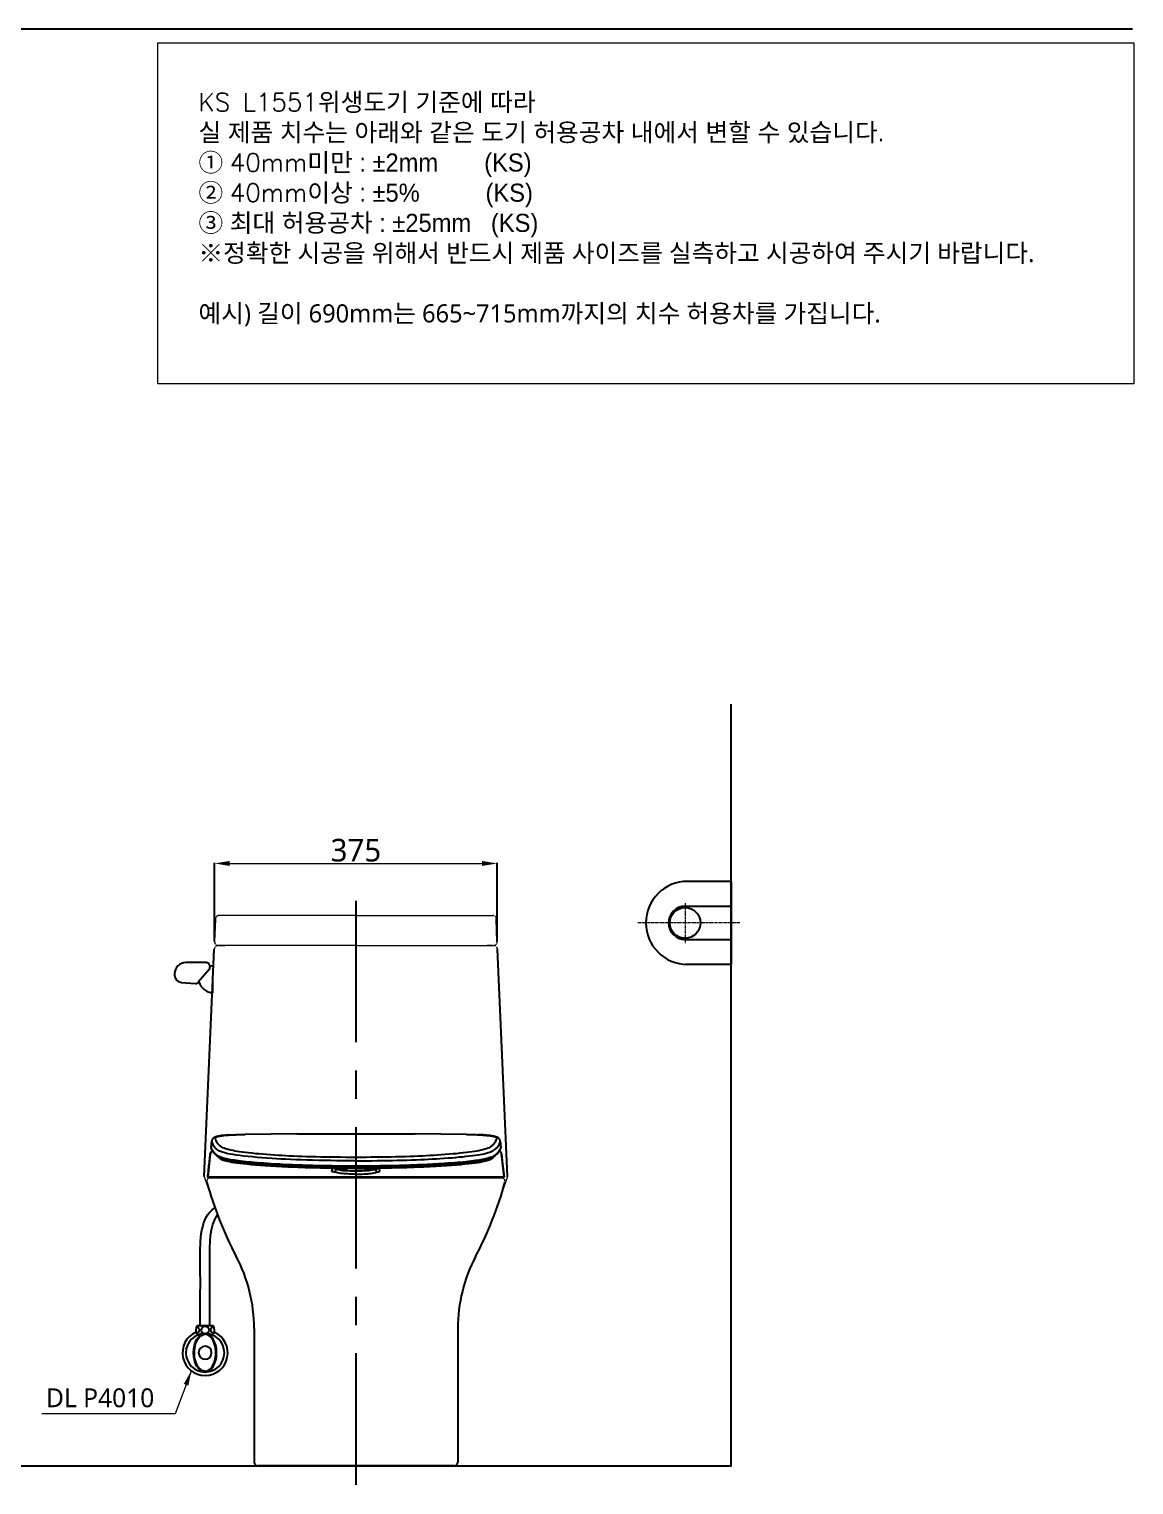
# Model space of a CAD drawing. Extents: x 1738 to 4401, y -320 to 1921.
# Drawn here: x 2937 to 4401, y -148 to 1782 of the extents above; entities that cross this region are included whole.
import ezdxf
from ezdxf.lldxf.tags import DXFTag

# ---------------------------------------------------------------- set-up
doc = ezdxf.new("R2010")
doc.units = 0
doc.header["$LTSCALE"] = 3
doc.header["$MEASUREMENT"] = 0
doc.linetypes.add('CENTER', pattern=[2, 1.25, -0.25, 0.25, -0.25])
doc.linetypes.add('HIDDEN', pattern=[0.375, 0.25, -0.125])
doc.layers.get('0').update_dxf_attribs({"linetype": 'CONTINUOUS'})
doc.layers.get('DEFPOINTS').update_dxf_attribs({"linetype": 'CONTINUOUS'})
for name, color, linetype, lineweight in [('1', 1, 'CENTER', 5), ('2', 2, 'HIDDEN', 9), ('3', 3, 'CONTINUOUS', 15)]:
    doc.layers.add(name, color=color, linetype=linetype, lineweight=lineweight)
for name, color, linetype in [('4', 4, 'CONTINUOUS'), ('6', 6, 'CONTINUOUS'), ('CENTER', 2, 'CENTER'), ('FAUCET', 4, 'CONTINUOUS')]:
    doc.layers.add(name, color=color, linetype=linetype)
doc.styles.add('GHS', font='romans', dxfattribs={"bigfont": 'ghs'})
doc.styles.add('ROMANS', font='NanumGothic.ttf', dxfattribs={"height": 10.144927})
doc.styles.get("Standard").update_dxf_attribs({"font": 'NanumGothic.ttf'})
tags = doc.linetypes.add('DASHED', pattern=[0.75, 0.5, -0.25]).pattern_tags.tags
tags[6:7] = [DXFTag(74, 4), DXFTag(75, 0), DXFTag(340, '0'), DXFTag(46, 1.0), DXFTag(50, 0.0), DXFTag(44, 0.0), DXFTag(45, 0.0)]
tags[4:5] = [DXFTag(74, 4), DXFTag(75, 0), DXFTag(340, '0'), DXFTag(46, 1.0), DXFTag(50, 0.0), DXFTag(44, 0.0), DXFTag(45, 0.0)]
doc.dimstyles.get("Standard").update_dxf_attribs({"dimtxt": 0.18, "dimasz": 0.18, "dimexe": 0.18, "dimexo": 0.0625, "dimgap": 0.09, "dimtad": 0, "dimtih": 1, "dimtoh": 1, "dimdec": 4, "dimzin": 0, "dimdsep": 46, "dimtxsty": 'Standard', "dimcen": 0.09, "dimadec": 0, "dimazin": 0, "dimtfac": 1, "dimtdec": 4, "dimtofl": 0, "dimtmove": 0, "dimatfit": 3, "dimfxl": 0, "dimtolj": 1, "dimtzin": 0, "dimarcsym": 0})

# ---------------------------------------------------------------- blocks, each defined once
blk = doc.blocks.new('*D25')
at = {"color": 3, "lineweight": -2}
for p, q in [((3182.8, 573), (3182.8, 676.7)), ((3557.4, 573), (3557.4, 676.7))]:
    blk.add_line(p, q, dxfattribs=at)
at = {"color": 3, "linetype": 'Continuous', "lineweight": 0}
blk.add_line((3202.8, 675.9), (3537.4, 675.9), dxfattribs=at)
at = {"color": 3}
for points in [[(3202.8, 679.2), (3202.8, 672.6), (3182.8, 675.9)], [(3537.4, 679.2), (3537.4, 672.6), (3557.4, 675.9)]]:
    blk.add_solid(points, dxfattribs=at)
at = {"layer": 'DEFPOINTS', "color": 0}
for p in [(3557.4, 675.9), (3182.8, 572), (3557.4, 572)]:
    blk.add_point(p, dxfattribs=at)
at = {"color": 2, "insert": (3370.1, 693.3), "char_height": 30, "attachment_point": 5}
blk.add_mtext('\\A1;375', dxfattribs=at)

msp = doc.modelspace()

# ---------------------------------------------------------------- linework, layer by layer
for p, q in [((3182.8, 572.2), (3183.9, 602.2)), ((3557.4, 572.2), (3556.4, 602.2))]:
    msp.add_line(p, q)
at = {"color": 7, "linetype": 'ByBlock', "ltscale": 5}
for p, q in [((3169.1, 260.9), (3182.4, 562.2)), ((3571.1, 260.9), (3557.8, 562.2))]:
    msp.add_line(p, q, dxfattribs=at)
at = {"color": 7}
for p, q in [((3177.1, 290.9), (3173.8, 260.6)), ((3179.1, 308.1), (3178.1, 299.2)), ((3562.3, 299.2), (3561.2, 308.1)), ((3566.5, 260.6), (3563.2, 290.9)), ((3173.8, 260.5), (3183.1, 260.5)), ((3174.8, 259.4), (3184.1, 259.4)), ((3183.1, 260.5), (3199.2, 260.5)), ((3184.1, 259.4), (3200.1, 259.4)), ((3199.2, 260.5), (3268.2, 260.5)), ((3200.1, 259.4), (3268.9, 259.4)), ((3268.2, 260.5), (3370.2, 260.5)), ((3268.9, 259.4), (3471.4, 259.4)), ((3370.2, 260.5), (3472.1, 260.5)), ((3471.4, 259.4), (3540.2, 259.4)), ((3472.1, 260.5), (3541.1, 260.5)), ((3540.2, 259.4), (3556.2, 259.4)), ((3541.1, 260.5), (3557.2, 260.5)), ((3556.2, 259.4), (3565.5, 259.4)), ((3557.2, 260.5), (3566.5, 260.5)), ((3250.2, -122.9), (3370.2, -122.9)), ((3490.2, -122.9), (3370.2, -122.9))]:
    msp.add_line(p, q, dxfattribs=at)
for points in [[(3202.9, 315.9), (3201.1, 315.8), (3199.3, 315.7), (3197.5, 315.5), (3195.9, 315.4), (3194.6, 315.2), (3193.4, 315.1), (3192.4, 315), (3191.5, 314.9), (3191.1, 314.8), (3190.7, 314.7), (3190.4, 314.7), (3190.1, 314.6), (3189.7, 314.6), (3189.3, 314.5), (3188.7, 314.4), (3188.1, 314.3), (3187.6, 314.2), (3186.7, 314), (3185.9, 313.8), (3185.3, 313.7), (3184.8, 313.5), (3184.5, 313.4), (3184.2, 313.3), (3183.8, 313.2), (3183.4, 313), (3183, 312.9), (3182.6, 312.7), (3182.3, 312.5), (3181.8, 312.2), (3181.3, 311.9), (3180.9, 311.6), (3180.6, 311.3), (3180.2, 310.8), (3180.1, 310.6), (3179.9, 310.4), (3179.6, 310), (3179.4, 309.4), (3179.2, 308.8), (3179.1, 308.2)], [(3183.7, 312.4), (3183.8, 312.6), (3184.1, 312.9), (3184.6, 313.2), (3185, 313.4), (3185.6, 313.6), (3186.1, 313.7), (3186.2, 313.8), (3186.3, 313.8), (3186.4, 313.8), (3186.5, 313.8), (3186.5, 313.8), (3186.6, 313.9), (3186.8, 313.9), (3187, 314), (3187.3, 314), (3187.8, 314.1), (3188.3, 314.2), (3189, 314.4), (3189.5, 314.5), (3190, 314.6), (3190.6, 314.7), (3191.1, 314.7), (3191.6, 314.8), (3192.3, 314.9), (3193.1, 315), (3193.8, 315.1), (3194, 315.1), (3194.2, 315.2), (3194.4, 315.2), (3194.6, 315.2), (3194.8, 315.2), (3194.9, 315.2), (3195.1, 315.3), (3197, 315.5), (3199, 315.6), (3201.1, 315.8), (3203, 315.9), (3204.9, 316.1), (3206.7, 316.1), (3206.9, 316.2), (3207.1, 316.2), (3207.3, 316.2), (3207.5, 316.2), (3207.7, 316.2), (3207.9, 316.2), (3208.1, 316.2), (3208.5, 316.2), (3209, 316.3), (3209.7, 316.3), (3210.6, 316.3), (3211.4, 316.4), (3212.3, 316.4), (3213.3, 316.4), (3214.4, 316.5), (3215.6, 316.5), (3217.4, 316.5), (3219, 316.6), (3220.4, 316.6), (3221.6, 316.6), (3222.6, 316.6), (3223.4, 316.7)], [(3191.4, 300.4), (3191.3, 300.5), (3191.2, 300.5), (3191.1, 300.6), (3191, 300.7), (3190.9, 300.8), (3190.8, 300.8), (3190.8, 300.8), (3190.7, 300.9), (3190.7, 300.9), (3190.6, 300.9), (3190.6, 301), (3190.5, 301), (3190.4, 301.1), (3190, 301.4), (3189.6, 301.7), (3189, 302.3), (3188.7, 302.6), (3188.5, 302.7), (3188.5, 302.7), (3188.5, 302.7), (3188.5, 302.7), (3188.5, 302.7), (3188.5, 302.8), (3188.5, 302.8), (3188.5, 302.8), (3188.4, 302.8), (3188.4, 302.9), (3188.3, 302.9), (3188.2, 303), (3188.2, 303.1), (3188.1, 303.2), (3188, 303.3), (3187.8, 303.5), (3187.7, 303.6), (3187.5, 303.8), (3187.4, 304), (3187.2, 304.2), (3187.1, 304.3), (3187, 304.5), (3186.8, 304.7), (3186.7, 304.9), (3186.5, 305.1), (3186.4, 305.3), (3186.3, 305.5), (3186.3, 305.5), (3186.3, 305.5), (3186.2, 305.5), (3186.2, 305.5), (3186.2, 305.6), (3186.2, 305.6), (3186.2, 305.6), (3186.2, 305.6), (3186.1, 305.7), (3186, 305.9), (3185.9, 306), (3185.8, 306.2), (3185.7, 306.4), (3185.6, 306.5), (3185.5, 306.8), (3185.4, 307), (3185.3, 307.2), (3185.2, 307.5), (3185, 307.7), (3184.9, 308), (3184.8, 308.4), (3184.7, 308.4), (3184.7, 308.5), (3184.7, 308.6), (3184.6, 308.7), (3184.6, 308.8), (3184.6, 308.9), (3184.5, 309.2), (3184, 310.8), (3183.7, 312.4)], [(3291.8, 317.3), (3257.6, 317), (3223.4, 316.7)], [(3223.4, 316.6), (3223.4, 316.7)], [(3223.4, 316.7), (3223.4, 316.7)], [(3223.4, 316.6), (3223.4, 316.6)], [(3291.8, 317.3), (3331, 317.4), (3370.2, 317.4)], [(3370.2, 317.4), (3409.3, 317.4), (3448.5, 317.3)], [(3516.9, 316.7), (3482.7, 317), (3448.5, 317.3)], [(3516.9, 316.7), (3519.5, 316.6), (3522.2, 316.6), (3524.7, 316.5), (3526.9, 316.4), (3529, 316.4), (3530.8, 316.3), (3531, 316.3), (3531.2, 316.3), (3531.4, 316.3), (3531.6, 316.2), (3531.8, 316.2), (3532.1, 316.2), (3532.3, 316.2), (3532.6, 316.2), (3533.2, 316.2), (3533.9, 316.1), (3534.7, 316.1), (3535.6, 316), (3536.6, 316), (3537.7, 315.9), (3539, 315.8), (3540.1, 315.7), (3541.1, 315.7), (3542, 315.6), (3542.9, 315.5), (3543.6, 315.4), (3544.2, 315.4), (3544.3, 315.4), (3544.5, 315.3), (3544.7, 315.3), (3544.8, 315.3), (3545, 315.3), (3545.1, 315.3), (3545.2, 315.3), (3547, 315.1), (3548.6, 314.8), (3550.1, 314.6), (3551.3, 314.4), (3552.3, 314.2), (3553.1, 314), (3553.2, 314), (3553.3, 314), (3553.4, 313.9), (3553.4, 313.9), (3553.5, 313.9), (3553.6, 313.9), (3553.7, 313.9), (3553.8, 313.8), (3554, 313.8), (3554.3, 313.7), (3554.6, 313.6), (3554.8, 313.5), (3555.1, 313.4), (3555.4, 313.3), (3555.6, 313.2), (3555.9, 313.1), (3556.1, 313), (3556.3, 312.8), (3556.4, 312.7), (3556.5, 312.6), (3556.5, 312.5), (3556.6, 312.4), (3556.6, 312.4)], [(3561.2, 308.2), (3561, 309), (3560.7, 309.8), (3560.4, 310.3), (3560.2, 310.7), (3559.9, 311), (3559.7, 311.3), (3559.5, 311.5), (3559.1, 311.9), (3558.6, 312.2), (3558, 312.5), (3557.6, 312.7), (3557.2, 312.9), (3556.8, 313.1), (3556.4, 313.2), (3556, 313.4), (3555.7, 313.5), (3555.3, 313.6), (3554.9, 313.7), (3554.4, 313.8), (3553.8, 314), (3553.2, 314.1), (3552.6, 314.2), (3552.1, 314.3), (3551.5, 314.4), (3550.9, 314.5), (3550.4, 314.6), (3550.1, 314.7), (3549.6, 314.7), (3549.1, 314.8), (3548.5, 314.9), (3547.9, 315), (3547.2, 315.1), (3546.6, 315.1), (3545.8, 315.2), (3544.9, 315.3), (3543.8, 315.4), (3542.6, 315.5), (3541.4, 315.7), (3539.9, 315.8), (3538.4, 315.9), (3536.6, 316), (3534.7, 316.1), (3532.6, 316.2), (3531.8, 316.2)], [(3556.6, 312.4), (3556.3, 310.7), (3555.8, 309.2), (3555.2, 307.7), (3554.5, 306.2), (3553.6, 304.9), (3553.5, 304.7), (3553.4, 304.6), (3553.3, 304.4), (3553.2, 304.3), (3553.1, 304.2), (3553, 304), (3552.8, 303.8), (3552.6, 303.6), (3552.4, 303.4), (3552.3, 303.3), (3552.2, 303.2), (3552.1, 303.1), (3552, 303), (3551.9, 302.9), (3551.8, 302.8), (3551.8, 302.7), (3551.3, 302.2), (3550.6, 301.6), (3550.5, 301.6), (3550.4, 301.5), (3550.4, 301.5), (3550.3, 301.4), (3550.2, 301.4), (3550.2, 301.3), (3550.1, 301.2), (3550, 301.1), (3549.9, 301.1), (3549.7, 301), (3549.6, 300.9), (3549.5, 300.8), (3549.3, 300.7), (3549.2, 300.6), (3549.1, 300.5), (3549, 300.5), (3548.9, 300.4)], [(3173.8, 260.6), (3173.9, 262.2), (3174.1, 263.7), (3174.3, 265.3), (3174.5, 266.9), (3174.6, 268.3), (3174.7, 269.4), (3174.9, 270.5), (3175, 271.7), (3175.2, 273.2), (3175.3, 274.8), (3175.5, 276.4), (3175.7, 277.8), (3175.9, 279.6), (3176.1, 281.2), (3176.2, 282.7), (3176.4, 284.2), (3176.6, 285.9), (3176.8, 287.5), (3176.9, 289.2), (3177.1, 290.8)], [(3177.1, 290.8), (3177.3, 291.7), (3177.6, 292.5), (3178.1, 293.3), (3178.7, 294), (3179.5, 294.5), (3179.9, 294.8)], [(3179.8, 295), (3179.8, 294.9), (3179.6, 294.8), (3179.2, 294.6), (3179, 294.4), (3178.7, 294.1), (3178.5, 293.8), (3178.1, 293.5), (3177.8, 293), (3177.5, 292.4), (3177.3, 291.7), (3177.2, 291.1)], [(3178, 299), (3178, 298.9), (3178.1, 298.9)], [(3178.1, 299.1), (3179.1, 307.9)], [(3370.2, 274.6), (3364.8, 274.6), (3359.4, 274.6), (3354.1, 274.6), (3348.8, 274.7), (3343.5, 274.7), (3338.3, 274.8), (3333.1, 274.9), (3327.9, 275), (3322.8, 275), (3317.8, 275.2), (3312.8, 275.3), (3307.9, 275.4), (3303.3, 275.5), (3298.8, 275.7), (3294.4, 275.8), (3290, 276), (3285.8, 276.2), (3281.6, 276.3), (3277.6, 276.5), (3273.3, 276.7), (3269.2, 277), (3265.2, 277.2), (3261.2, 277.4), (3257.4, 277.7), (3252.7, 278), (3248.1, 278.3), (3243.6, 278.6), (3239.4, 279), (3235.3, 279.3), (3231.4, 279.7), (3227.7, 280), (3224.2, 280.4), (3220.8, 280.7), (3217.6, 281.1), (3214.5, 281.5), (3211.7, 281.9), (3209, 282.3), (3206.5, 282.7), (3204.3, 283), (3202.2, 283.4), (3200.3, 283.8), (3198.6, 284.2), (3196.5, 284.7), (3194.5, 285.3), (3192.8, 285.8), (3191.2, 286.3), (3189.8, 286.8), (3188.6, 287.3), (3187.5, 287.8), (3186.7, 288.3), (3186, 288.9), (3184.9, 289.8), (3183.9, 290.7), (3182.9, 291.6), (3182, 292.5), (3180.9, 293.8), (3180, 295.2), (3179.2, 296.5), (3178.5, 297.8), (3178.1, 299.1)], [(3178.1, 299.1), (3178.1, 298.9), (3178.1, 298.7)], [(3178.1, 298.9), (3178.1, 298.6)], [(3178.1, 298.7), (3178.1, 298.6), (3178.2, 298.4), (3178.2, 298.2), (3178.3, 298), (3178.4, 297.8), (3178.4, 297.7), (3178.5, 297.5), (3178.6, 297.4), (3178.6, 297.3), (3178.7, 297.2), (3178.7, 297.1), (3178.8, 297), (3178.8, 296.9), (3178.8, 296.8), (3178.9, 296.7), (3179, 296.5), (3179.1, 296.3), (3179.2, 296.1), (3179.3, 296), (3179.4, 295.8), (3179.5, 295.6), (3179.6, 295.3), (3179.8, 295), (3180, 294.7), (3180.2, 294.3), (3180.5, 294), (3180.7, 293.7), (3180.9, 293.4), (3181.9, 292.2), (3183, 291), (3184.3, 289.7), (3184.5, 289.5), (3184.7, 289.3), (3185, 289.1), (3185.2, 288.9), (3185.3, 288.8), (3185.5, 288.7), (3185.6, 288.5), (3185.8, 288.4), (3185.9, 288.3), (3186, 288.2), (3186.2, 288.1), (3186.2, 288), (3186.3, 287.9), (3186.4, 287.9), (3186.6, 287.8), (3186.7, 287.6), (3186.9, 287.5), (3187.1, 287.4), (3187.3, 287.3), (3187.5, 287.1), (3187.8, 287), (3188, 286.8), (3188.3, 286.7), (3188.5, 286.6), (3188.7, 286.5), (3188.9, 286.4), (3189.1, 286.3), (3189.4, 286.2), (3189.6, 286.1), (3190.1, 285.9), (3190.6, 285.7), (3191.1, 285.5), (3191.7, 285.3), (3192.3, 285.1), (3192.9, 284.9), (3193.5, 284.7), (3194.2, 284.5), (3195.7, 284.1), (3197.2, 283.7), (3198.8, 283.3), (3200.5, 282.9), (3202.4, 282.5), (3204.4, 282.1), (3206.5, 281.7), (3208.9, 281.3), (3211.3, 280.9), (3214, 280.6), (3216.8, 280.2), (3219.8, 279.9), (3223, 279.5), (3226.3, 279.1), (3229.9, 278.8), (3233.6, 278.5), (3237.4, 278.1), (3241.4, 277.8), (3245.5, 277.5), (3249.7, 277.2), (3254.1, 276.9), (3257.4, 276.7), (3260.7, 276.4), (3264.1, 276.2), (3267.6, 276), (3271.2, 275.8), (3274.8, 275.6), (3278.6, 275.4), (3282.9, 275.2), (3287.3, 275.1), (3291.8, 274.9), (3296.4, 274.7), (3301.2, 274.6), (3305.7, 274.4), (3310.4, 274.3), (3315.1, 274.2), (3319.9, 274.1), (3324.8, 274), (3329.7, 273.9), (3334.3, 273.8), (3338.8, 273.7), (3340.2, 273.7), (3341.6, 273.7), (3343.1, 273.7), (3344.8, 273.7), (3346.6, 273.6), (3348.5, 273.6), (3350.7, 273.6), (3353, 273.6), (3355.5, 273.6), (3358.1, 273.6), (3360.9, 273.6), (3363.8, 273.5), (3366.9, 273.5), (3370.2, 273.5)], [(3178.1, 298.7), (3178.1, 298.7)], [(3179.1, 308.1), (3179.1, 308.2)], [(3179.1, 307.9), (3179.1, 308.1)], [(3179.1, 307.9), (3179.2, 307.4), (3179.3, 306.8), (3179.4, 306.3), (3179.6, 305.8), (3179.7, 305.4), (3179.8, 304.9), (3180, 304.5), (3180.2, 304.1), (3180.3, 303.7), (3180.5, 303.4), (3180.6, 303), (3180.8, 302.7), (3181, 302.4), (3181.1, 302.3), (3181.1, 302.1), (3181.2, 302), (3181.3, 301.9), (3181.3, 301.7), (3181.4, 301.6), (3181.5, 301.5), (3181.6, 301.3), (3181.8, 301.1), (3181.9, 300.8), (3182.1, 300.6), (3182.3, 300.3), (3182.5, 300.1), (3182.6, 299.8), (3182.9, 299.5), (3183.1, 299.3), (3183.3, 299), (3183.6, 298.7), (3183.9, 298.4), (3184.2, 298.1), (3184.5, 297.8), (3184.8, 297.5), (3185.2, 297.2), (3185.6, 296.9), (3186, 296.6), (3186.4, 296.3), (3186.8, 296)], [(3370.2, 281.7), (3361.7, 281.7), (3353.3, 281.8), (3345, 281.8), (3336.7, 281.9), (3328.6, 282.1), (3320.6, 282.2), (3312.7, 282.4), (3305.1, 282.6), (3297.7, 282.8), (3290.5, 283.1), (3283.6, 283.4), (3277, 283.7), (3270.7, 284), (3264.7, 284.4), (3259, 284.7), (3252.1, 285.2), (3245.5, 285.7), (3239.3, 286.1), (3233.4, 286.7), (3227.2, 287.2), (3221.4, 287.9), (3216.2, 288.5), (3211.4, 289.1), (3207.2, 289.8), (3203.5, 290.5), (3200.3, 291.1), (3196.4, 292.1), (3193.1, 293), (3190.4, 294), (3188.3, 295), (3186.8, 296)], [(3370.2, 286.2), (3363.4, 286.2), (3356.6, 286.2), (3349.8, 286.3), (3343.1, 286.3), (3336.5, 286.4), (3329.9, 286.5), (3323.4, 286.6), (3317.1, 286.8), (3310.9, 287), (3304.8, 287.1), (3298.8, 287.3), (3293.1, 287.5), (3287.5, 287.8), (3282.1, 288), (3276.9, 288.3), (3271.9, 288.6), (3267.1, 288.9), (3262.4, 289.2), (3257, 289.5), (3251.7, 289.9), (3246.7, 290.3), (3241.9, 290.7), (3237.3, 291.1), (3232.5, 291.6), (3227.9, 292), (3223.6, 292.5), (3219.7, 293), (3216, 293.5), (3212.8, 294), (3209.8, 294.5), (3207.2, 295.1), (3204.8, 295.6), (3202, 296.3), (3199.4, 296.9), (3197.2, 297.6), (3195.3, 298.3), (3193.7, 299), (3192.4, 299.7), (3191.4, 300.4)], [(3548.9, 300.4), (3547.9, 299.7), (3546.6, 299), (3545, 298.3), (3543.1, 297.6), (3540.9, 296.9), (3538.3, 296.3), (3535.5, 295.6), (3533.1, 295), (3530.4, 294.5), (3527.4, 294), (3524, 293.5), (3520.4, 293), (3516.5, 292.5), (3512.3, 292), (3507.8, 291.6), (3503, 291.1), (3498.4, 290.7), (3493.6, 290.3), (3488.6, 289.9), (3483.3, 289.5), (3477.9, 289.2), (3473.2, 288.9), (3468.4, 288.6), (3463.4, 288.3), (3458.2, 288), (3452.8, 287.8), (3447.2, 287.5), (3441.5, 287.3), (3435.5, 287.1), (3429.5, 287), (3423.2, 286.8), (3416.9, 286.6), (3410.4, 286.5), (3403.8, 286.4), (3397.2, 286.3), (3390.5, 286.3), (3383.7, 286.2), (3377, 286.2), (3370.2, 286.2)], [(3562.2, 299.1), (3561.7, 297.7), (3561, 296.3), (3560.2, 294.9), (3559.1, 293.5), (3557.9, 292.1), (3556.5, 290.7), (3555.9, 290.2), (3555.3, 289.7), (3554.7, 289.2), (3554.1, 288.6), (3553.3, 288.1), (3552.3, 287.6), (3551.2, 287.1), (3549.7, 286.5), (3548, 285.9), (3546.1, 285.4), (3544, 284.8), (3541.7, 284.2), (3539.9, 283.8), (3538, 283.4), (3535.9, 283), (3533.6, 282.6), (3531.1, 282.2), (3528.5, 281.9), (3525.7, 281.5), (3522.7, 281.1), (3519.5, 280.7), (3516.1, 280.4), (3512.5, 280), (3508.7, 279.6), (3504.8, 279.3), (3500.6, 279), (3496.4, 278.6), (3492.1, 278.3), (3487.6, 278), (3482.9, 277.7), (3479.4, 277.5), (3475.9, 277.2), (3472.2, 277), (3468.5, 276.8), (3464.6, 276.6), (3460.7, 276.4), (3456.6, 276.2), (3452, 276.1), (3447.3, 275.9), (3442.4, 275.7), (3437.4, 275.5), (3432.4, 275.4), (3427.5, 275.3), (3422.5, 275.2), (3417.5, 275), (3412.4, 275), (3407.2, 274.9), (3402, 274.8), (3396.8, 274.7), (3391.5, 274.7), (3386.2, 274.6), (3380.9, 274.6), (3375.5, 274.6), (3370.2, 274.6)], [(3370.2, 273.5), (3373.7, 273.5), (3377, 273.5), (3380.1, 273.6), (3383, 273.6), (3385.8, 273.6), (3388.3, 273.6), (3390.6, 273.6), (3392.6, 273.6), (3394.5, 273.7), (3396.3, 273.7), (3397.9, 273.7), (3400.4, 273.7), (3402.9, 273.8), (3405.5, 273.8), (3408, 273.8), (3410.6, 273.9), (3415.5, 274), (3420.4, 274.1), (3425.2, 274.2), (3429.9, 274.3), (3434.6, 274.4), (3439.1, 274.6), (3444.2, 274.7), (3449.1, 274.9), (3453.8, 275.1), (3458.5, 275.3), (3463, 275.5), (3467.3, 275.7), (3471.3, 275.9), (3475.2, 276.2), (3478.9, 276.4), (3482.6, 276.6), (3486.2, 276.9), (3490.7, 277.2), (3495, 277.5), (3499.1, 277.8), (3503.2, 278.1), (3507, 278.5), (3510.6, 278.8), (3514.1, 279.2), (3517.4, 279.5), (3520.5, 279.9), (3523.6, 280.2), (3526.4, 280.6), (3529.1, 281), (3531.6, 281.3), (3533.9, 281.7), (3536, 282.1), (3538, 282.5), (3539.8, 282.9), (3541.5, 283.3), (3543.2, 283.7), (3544.7, 284.1), (3546.2, 284.5), (3547.6, 284.9), (3548.9, 285.4), (3550.1, 285.8), (3550.5, 286), (3550.8, 286.1), (3551.1, 286.3), (3551.4, 286.4), (3551.6, 286.5), (3551.9, 286.6), (3552.1, 286.7), (3552.4, 286.9), (3552.6, 287), (3552.8, 287.1), (3553, 287.2), (3553.2, 287.4), (3553.4, 287.5), (3553.5, 287.6), (3553.7, 287.7), (3553.8, 287.8), (3553.9, 287.9), (3554, 288), (3554.1, 288.1), (3554.2, 288.2), (3554.3, 288.2), (3554.5, 288.3), (3554.6, 288.4), (3554.7, 288.6), (3554.9, 288.7), (3555, 288.9), (3555.2, 289), (3555.5, 289.2), (3555.7, 289.5), (3556, 289.7), (3556.2, 289.9), (3557.1, 290.7), (3557.8, 291.5), (3558.7, 292.6), (3559.5, 293.6), (3559.8, 293.9), (3560, 294.3), (3560.3, 294.6), (3560.5, 295), (3560.7, 295.3), (3560.8, 295.5), (3560.9, 295.8), (3561.1, 296), (3561.2, 296.2), (3561.3, 296.4), (3561.4, 296.6), (3561.5, 296.9), (3561.6, 297), (3561.6, 297.1), (3561.7, 297.2), (3561.7, 297.3), (3561.8, 297.5), (3561.8, 297.6), (3561.9, 297.8), (3562, 298), (3562, 298.2), (3562.1, 298.4), (3562.2, 298.6), (3562.2, 298.7)], [(3370.2, 281.7), (3377.2, 281.7), (3384.2, 281.8), (3391.2, 281.8), (3398.1, 281.9), (3405, 282), (3411.7, 282.1), (3418.4, 282.2), (3425, 282.3), (3431.4, 282.5), (3437.7, 282.7), (3443.9, 282.9), (3449.8, 283.1), (3455.6, 283.3), (3461.1, 283.6), (3466.5, 283.8), (3471.6, 284.1), (3476.5, 284.4), (3481.3, 284.7), (3486.9, 285.1), (3492.2, 285.5), (3497.3, 285.8), (3502.2, 286.2), (3506.9, 286.7), (3511.8, 287.1), (3516.4, 287.6), (3520.8, 288.1), (3524.8, 288.6), (3528.5, 289.1), (3531.9, 289.6), (3534.9, 290.1), (3537.5, 290.6), (3540, 291.1), (3542.8, 291.8), (3545.3, 292.5), (3547.6, 293.2), (3549.5, 293.9), (3551.2, 294.5), (3552.5, 295.2), (3553.5, 296)], [(3561.2, 307.9), (3561, 306.6), (3560.6, 305.4), (3560.2, 304.2), (3559.7, 303), (3559.1, 301.9), (3558.4, 300.9), (3557.9, 300.1), (3557.2, 299.3), (3556.5, 298.5), (3555.8, 297.8), (3555.1, 297.2), (3554.3, 296.6), (3553.5, 296)], [(3563.2, 290.8), (3563, 291.7), (3562.7, 292.5), (3562.2, 293.3), (3561.6, 294), (3560.8, 294.6), (3560.4, 294.8)], [(3563.1, 291.1), (3563, 291.8), (3562.7, 292.5), (3562.4, 293.1), (3562.1, 293.6), (3561.8, 293.9), (3561.5, 294.2), (3561.2, 294.4), (3561, 294.6), (3560.6, 294.9), (3560.5, 295)], [(3561.2, 308.1), (3561.2, 308.2)], [(3561.2, 307.9), (3561.2, 308.1)], [(3561.2, 307.9), (3562.2, 299.1)], [(3562.3, 299), (3562.3, 299), (3562.2, 299.2)], [(3562.3, 299.1), (3562.2, 299.1)], [(3562.2, 299.1), (3562.2, 298.9), (3562.2, 298.7)], [(3562.2, 298.7), (3562.3, 299)], [(3562.2, 298.7), (3562.2, 298.7)], [(3563.1, 291), (3563.2, 290.9)], [(3563.2, 290.8), (3564.2, 281.5), (3565.4, 270.6), (3566.5, 260.6)], [(3190.3, 284.4), (3188.3, 286.1), (3186.7, 287.6)], [(3205.4, 279.6), (3202.8, 280.2), (3200.5, 280.7), (3198.4, 281.2), (3196.5, 281.7), (3194.8, 282.2), (3193.4, 282.7), (3192.1, 283.3), (3191.1, 283.8), (3190.3, 284.4)], [(3271.8, 273.8), (3264.1, 274.2), (3256.7, 274.6), (3249.7, 275), (3243.1, 275.5), (3236.9, 276), (3231.1, 276.5), (3225.7, 277), (3220.7, 277.5), (3216.2, 278), (3212.1, 278.5), (3208.5, 279.1), (3205.4, 279.6)], [(3339.3, 271.8), (3333.9, 271.9), (3328.5, 272), (3323.2, 272.1), (3318, 272.2), (3312.9, 272.3), (3307.8, 272.4), (3302.9, 272.5), (3298.1, 272.7), (3293.4, 272.8), (3288.8, 273), (3284.3, 273.2), (3280, 273.4), (3275.8, 273.6), (3271.8, 273.8)], [(3338.4, 267.4), (3338.4, 268.2), (3338.5, 268.9), (3338.6, 269.6), (3338.7, 270.2), (3338.8, 270.8), (3339, 271.2), (3339.1, 271.6), (3339.3, 271.8)], [(3370.2, 273.3), (3369.5, 273.3), (3368.8, 273.3), (3368, 273.3), (3367.2, 273.3), (3366.2, 273.3), (3365.1, 273.3), (3364.2, 273.3), (3363.5, 273.3), (3362.9, 273.3), (3362.5, 273.3), (3362.2, 273.3), (3361.7, 273.2), (3361.1, 273.2), (3360.4, 273.2), (3359.6, 273.2), (3358.7, 273.2), (3358, 273.2), (3357.4, 273.1), (3356.7, 273.1), (3356.2, 273.1), (3355.5, 273.1), (3354.8, 273), (3354, 273), (3353.2, 273), (3352.2, 272.9), (3351.3, 272.9), (3350.4, 272.8), (3349.4, 272.8), (3349.1, 272.7), (3348.8, 272.7), (3348.4, 272.7), (3348.1, 272.7), (3347.7, 272.6), (3347.2, 272.6), (3346.3, 272.5), (3345.5, 272.5), (3344.9, 272.4), (3344.3, 272.4), (3343.9, 272.3), (3343.7, 272.3), (3343.7, 272.3), (3343.4, 272.3), (3343, 272.2), (3342.8, 272.2), (3342.5, 272.2), (3342.2, 272.1), (3340.7, 272), (3339.3, 271.8)], [(3344.2, 270.1), (3344.1, 270.2), (3343.9, 270.3), (3343.6, 270.5), (3343.1, 270.7), (3342.9, 270.8), (3342.6, 271), (3342.3, 271.1), (3341.9, 271.2), (3340.6, 271.6), (3339.3, 271.8)], [(3370.2, 271.4), (3366.5, 271.4), (3362.8, 271.4), (3359.1, 271.2), (3355.3, 271.1), (3351.6, 270.8), (3347.9, 270.5), (3344.2, 270.1)], [(3370.2, 273.3), (3374, 273.3), (3377.7, 273.3), (3381.4, 273.2), (3385.1, 273.1), (3386.3, 273), (3387.5, 273), (3388.7, 272.9), (3389.8, 272.8), (3391, 272.8), (3392.1, 272.7), (3393.5, 272.6), (3397.3, 272.2), (3401, 271.8)], [(3370.2, 271.4), (3373.9, 271.4), (3377.7, 271.3), (3381.4, 271.2), (3385.1, 271), (3388.8, 270.8), (3392.5, 270.5), (3396.1, 270.1)], [(3396.1, 270.1), (3396.3, 270.2), (3396.6, 270.4), (3396.9, 270.6), (3397.2, 270.7), (3397.6, 270.9), (3398, 271.1), (3398.3, 271.2), (3398.8, 271.3), (3399.3, 271.5), (3399.9, 271.6), (3400.5, 271.7), (3401, 271.8)], [(3468.5, 273.8), (3464.5, 273.6), (3460.3, 273.4), (3456, 273.2), (3451.5, 273), (3446.9, 272.8), (3442.2, 272.7), (3437.4, 272.5), (3432.5, 272.4), (3427.4, 272.3), (3422.3, 272.2), (3417.1, 272.1), (3411.8, 272), (3406.4, 271.9), (3401, 271.8)], [(3401.9, 267.4), (3401.9, 268.2), (3401.8, 268.9), (3401.7, 269.6), (3401.6, 270.2), (3401.5, 270.8), (3401.3, 271.2), (3401.2, 271.6), (3401, 271.8)], [(3534.9, 279.6), (3531.8, 279.1), (3528.2, 278.5), (3524.1, 278), (3519.6, 277.5), (3514.6, 277), (3509.2, 276.5), (3503.4, 276), (3497.2, 275.5), (3490.6, 275), (3483.6, 274.6), (3476.2, 274.2), (3468.5, 273.8)], [(3550, 284.4), (3549.2, 283.8), (3548.1, 283.3), (3546.9, 282.7), (3545.4, 282.2), (3543.7, 281.7), (3541.8, 281.1), (3539.7, 280.6), (3537.4, 280.1), (3534.9, 279.6)], [(3553.6, 287.6), (3552, 286.1), (3550, 284.4)], [(3173.8, 260.2), (3173.8, 260.3), (3173.8, 260.6)], [(3173.8, 260.5), (3173.8, 260.6)], [(3173.8, 260.4), (3173.9, 260), (3174.1, 259.6), (3174.4, 259.4), (3174.6, 259.4)], [(3173.8, 260.2), (3173.9, 260), (3174, 259.8), (3174.1, 259.7)], [(3173.8, 260.2), (3173.8, 260.2)], [(3174.1, 259.7), (3174.3, 259.5), (3174.5, 259.4)], [(3174.5, 259.4), (3174.6, 259.4)], [(3174.6, 259.4), (3174.8, 259.4)], [(3338.4, 267.4), (3339.9, 267.4), (3341.3, 267.1), (3342.7, 266.8)], [(3342.7, 266.8), (3343.1, 267.7), (3343.5, 268.6), (3343.9, 269.4), (3344.2, 270.1)], [(3370.2, 264), (3367.2, 264), (3364.4, 264), (3361.7, 264.1), (3359.2, 264.2), (3356.8, 264.3), (3354.5, 264.5), (3352.4, 264.7), (3350.2, 265), (3348.1, 265.4), (3346.2, 265.8), (3344.4, 266.3), (3342.7, 266.8)], [(3370.2, 268), (3366.4, 268), (3362.7, 268.1), (3359, 268.2), (3355.3, 268.4), (3353.1, 268.5), (3350.8, 268.8), (3348.6, 269.1), (3346.4, 269.5), (3344.2, 270.1)], [(3396.1, 270.1), (3393.8, 269.5), (3391.5, 269.1), (3389.1, 268.7), (3386.7, 268.5), (3384.3, 268.3), (3381.8, 268.2), (3378, 268.1), (3374.1, 268), (3370.2, 268)], [(3370.2, 264), (3373.1, 264), (3375.9, 264), (3378.6, 264.1), (3381.1, 264.2), (3383.5, 264.3), (3385.8, 264.5), (3387.9, 264.7), (3390.1, 265), (3392.2, 265.4), (3394.1, 265.8), (3395.9, 266.3), (3397.6, 266.8)], [(3397.6, 266.8), (3397.2, 267.7), (3396.8, 268.6), (3396.4, 269.4), (3396.1, 270.1)], [(3397.6, 266.8), (3399, 267.1), (3400.4, 267.4), (3401.9, 267.4)], [(3565.5, 259.4), (3565.7, 259.4)], [(3565.7, 259.4), (3565.9, 259.4), (3566.2, 259.6), (3566.4, 260), (3566.5, 260.4)], [(3565.7, 259.4), (3565.8, 259.4)], [(3565.9, 259.4), (3566, 259.5), (3566.2, 259.7), (3566.4, 259.9), (3566.5, 260.2)], [(3566.5, 260.6), (3566.6, 260.6)], [(3566.5, 260.2), (3566.5, 260.4), (3566.5, 260.6)], [(3566.5, 260.6), (3566.5, 260.5)]]:
    msp.add_lwpolyline(points, dxfattribs=at)
for centre, radius, start, end in [((3031.2, 59.4), 204, 0, 27.8459), ((3709.2, 59.4), 204, 152.1541, 180), ((3240.2, -117.9), 5, 180, 270), ((3500.2, -117.9), 5, 270, 0)]:
    msp.add_arc(centre, radius, start, end)
for centre, major_axis, start_param, end_param in [((3174.8, 260.4), (0, 1), 1.466077, 1.570796), ((3565.5, 260.4), (0, -1), 1.570796, 1.675516)]:
    msp.add_ellipse(centre, major_axis=major_axis, ratio=0.999757, start_param=start_param, end_param=end_param, dxfattribs=at)
at = {"layer": '1'}
for p, q in [((3806.5, 623.2), (3806.5, 570.2)), ((3879.2, 597.1), (3743.7, 597.1))]:
    msp.add_line(p, q, dxfattribs=at)
at = {"layer": '1', "color": 7, "linetype": 'Continuous'}
for p, q in [((3370.2, 607), (3188.9, 607)), ((3370.2, 607), (3551.4, 607)), ((3370.1, 567), (3187.4, 567)), ((3370.1, 567), (3552.8, 567))]:
    msp.add_line(p, q, dxfattribs=at)
at = {"layer": '1', "color": 4, "linetype": 'ByBlock'}
msp.add_line((3180.6, 539.6), (3180.6, 504.3), dxfattribs=at)
at = {"layer": '1', "color": 7, "linetype": 'ByBlock', "ltscale": 5}
for p, q in [((3169.1, 260.9), (3183.2, 219.4)), ((3571.2, 260.9), (3557.1, 219.4))]:
    msp.add_line(p, q, dxfattribs=at)
at = {"layer": '1', "color": 7}
for centre, start, end in [((3188.9, 602), 90, 177.6106), ((3551.4, 602), 2.3894, 90), ((3187.4, 562), 90, 177.6106), ((3187.8, 572), 177.6106, 270), ((3552.4, 572), 270, 2.3894), ((3552.8, 562), 2.3894, 90)]:
    msp.add_arc(centre, 5, start, end, dxfattribs=at)
at = {"layer": '1', "color": 0, "linetype": 'ByBlock'}
for centre, start, end in [((3177.5, 254.4), 90, 195.298), ((3562.8, 254.4), 344.702, 90)]:
    msp.add_arc(centre, 5, start, end, dxfattribs=at)
at = {"layer": '1', "color": 7, "linetype": 'Continuous'}
for points, knots in [([(3195.8, 567), (3194.9, 567), (3194, 567), (3192.3, 567), (3191.5, 567), (3189.5, 567), (3188.8, 567), (3188.8, 567)], [0, 0, 0, 0, 0.25, 0.25, 0.5, 0.5, 1, 1, 1, 1]), ([(3189.3, 567), (3189.3, 567), (3190, 567), (3192, 567), (3192.8, 567), (3194.5, 567), (3195.4, 567), (3196.3, 567)], [0, 0, 0, 0, 0.5, 0.5, 0.75, 0.75, 1, 1, 1, 1]), ([(3551, 567), (3551, 567), (3550.2, 567), (3548.2, 567), (3547.4, 567), (3545.7, 567), (3544.8, 567), (3543.9, 567)], [0, 0, 0, 0, 0.5, 0.5, 0.75, 0.75, 1, 1, 1, 1]), ([(3544.4, 567), (3545.4, 567), (3546.3, 567), (3548, 567), (3548.7, 567), (3550.7, 567), (3551.4, 567), (3551.4, 567)], [0, 0, 0, 0, 0.25, 0.25, 0.5, 0.5, 1, 1, 1, 1])]:
    msp.add_open_spline(points, degree=3, knots=knots, dxfattribs=at)
at = {"layer": '3', "color": 7, "linetype": 'ByBlock', "lineweight": -3}
for p, q in [((3177.5, 259.4), (3370.2, 259.4)), ((3562.8, 259.4), (3370.2, 259.4)), ((3500.2, -122.9), (3240.2, -122.9))]:
    msp.add_line(p, q, dxfattribs=at)
at = {"layer": '3', "linetype": 'DASHED'}
msp.add_lwpolyline([(3107.5, 1763.8), (4401.4, 1763.8), (4401.4, 1312), (3107.5, 1312)], close=True, dxfattribs=at)
at = {"layer": '3', "color": 7, "linetype": 'ByBlock', "lineweight": -3}
for centre, start, end in [((3639.5, 380.7), 195.298, 207.8459), ((3100.8, 380.7), 332.1541, 344.702)]:
    msp.add_arc(centre, 484, start, end, dxfattribs=at)
at = {"layer": '4'}
for p, q in [((3867.5, 652.1), (3806.5, 652.1)), ((3867.5, 652.1), (3867.5, 542.1)), ((3806.5, 619.1), (3867.5, 619.1)), ((3806.5, 575.1), (3867.5, 575.1)), ((3867.5, 542.1), (3806.5, 542.1)), ((3159.7, 63.1), (3163.8, 63.1)), ((3163.8, 63.1), (3180.7, 63.1)), ((3159.7, 50.4), (3159.7, 51.1)), ((3159.7, 51.1), (3161.5, 51.1)), ((3160.9, 50.9), (3160.9, 51.1)), ((3178.8, 51.1), (3180.7, 51.1)), ((3179.4, 50.9), (3179.4, 51.1)), ((3180.7, 50.4), (3180.7, 51.1))]:
    msp.add_line(p, q, dxfattribs=at)
msp.add_circle((3806.5, 597.1), 20.4, dxfattribs=at)
for centre, radius, start, end in [((3809.5, 597.1), 55, 90, 270), ((3806.5, 597.1), 22, 90, 270), ((3167.7, 57.1), 10, 143.1301, 216.8699), ((3172.7, 57.1), 10, 323.1301, 36.8699), ((3170.2, 27.1), 30, 113.9173, 270), ((3170.2, 27.1), 25.5, 90, 270), ((3170.2, 27.1), 30, 270, 66.0827), ((3170.2, 27.1), 25.5, 270, 90), ((3170.2, 27.1), 8.62, 90, 270), ((3170.2, 27.1), 8.62, 270, 90)]:
    msp.add_arc(centre, radius, start, end, dxfattribs=at)
at = {"layer": '4', "extrusion": (0, 0, -1)}
for centre, major_axis, ratio, start_param, end_param in [((3157.5, 57.3), (-5.23, 0), 0.866391, 1.824119, 4.49897), ((3182.9, 57.3), (-5.23, 0), 0.866391, -1.341088, 1.301465), ((3170.2, 27.1), (0, 25.5), 0.596529, 3.141593, 6.283185)]:
    msp.add_ellipse(centre, major_axis=major_axis, ratio=ratio, start_param=start_param, end_param=end_param, dxfattribs=at)
msp.add_ellipse((3170.2, 57.3), major_axis=(-5.23, 0), ratio=0.866391, dxfattribs=at)
at = {"layer": '4'}
msp.add_ellipse((3170.2, 27.1), major_axis=(0, 25.5), ratio=0.596529, start_param=3.141593, end_param=6.283185, dxfattribs=at)
for points, knots in [([(3163.7, 63.1), (3163.8, 69.8), (3163.8, 76.5), (3163.8, 83.1), (3163.9, 104.4), (3164, 148.6), (3163.3, 206.2), (3183.2, 219.4)], [-20.987737, -20.987737, -20.987737, -20.987737, 0, 0, 0, 67.109323, 138.900591, 138.900591, 138.900591, 138.900591]), ([(3176.4, 63.1), (3176.5, 69.8), (3176.5, 76.5), (3176.5, 83.1), (3176.6, 104.4), (3176.7, 144.2), (3176.1, 194.9), (3186.6, 210.1)], [-20.987737, -20.987737, -20.987737, -20.987737, 0, 0, 0, 67.109323, 125.170375, 125.170375, 125.170375, 125.170375]), ([(3170.2, 2.6), (3169.8, 2.6), (3169.4, 2.6), (3166.9, 3), (3164.8, 4.1), (3161.1, 8), (3159.4, 10.7), (3157, 17.1), (3156.2, 20.8), (3155.8, 28.4), (3156.1, 32.3), (3157.7, 39.5), (3159, 42.7), (3162.3, 47.8), (3164.2, 49.7), (3167.5, 51.3), (3168.8, 51.6), (3170.2, 51.6)], [3.141671, 3.141671, 3.141671, 3.141671, 3.227768, 3.227768, 3.688878, 3.688878, 4.149988, 4.149988, 4.611097, 4.611097, 5.072207, 5.072207, 5.533317, 5.533317, 5.994427, 5.994427, 6.283185, 6.283185, 6.283185, 6.283185]), ([(3170.2, 2.6), (3170.5, 2.6), (3170.9, 2.6), (3173.4, 3), (3175.5, 4.1), (3179.2, 8), (3180.9, 10.7), (3183.3, 17.1), (3184.1, 20.8), (3184.5, 28.4), (3184.2, 32.3), (3182.6, 39.5), (3181.3, 42.7), (3178, 47.8), (3176.1, 49.7), (3172.8, 51.3), (3171.5, 51.6), (3170.2, 51.6)], [3.141671, 3.141671, 3.141671, 3.141671, 3.227768, 3.227768, 3.688878, 3.688878, 4.149988, 4.149988, 4.611097, 4.611097, 5.072207, 5.072207, 5.533317, 5.533317, 5.994427, 5.994427, 6.283185, 6.283185, 6.283185, 6.283185])]:
    msp.add_open_spline(points, degree=3, knots=knots, dxfattribs=at)
at = {"layer": '6'}
msp.add_lwpolyline([(4399.5, 1782.1), (1970.2, 1782.1), (1970.2, -122.9), (3867.5, -122.9), (3867.5, 887.1)], dxfattribs=at)
at = {"layer": 'CENTER', "color": 1, "linetype": 'CENTER', "ltscale": 50}
msp.add_line((3370.2, 626.4), (3370.2, -148), dxfattribs=at)
at = {"layer": 'CENTER', "color": 7, "linetype": 'ByBlock', "ltscale": 5}
for p, q in [((3235.2, 59.4), (3235.2, -117.9)), ((3505.2, 59.4), (3505.2, -117.9))]:
    msp.add_line(p, q, dxfattribs=at)
at = {"layer": 'FAUCET'}
msp.add_line((3172, 544.4), (3144.8, 544.4), dxfattribs=at)
at = {"layer": 'FAUCET', "color": 4}
for p, q in [((3129.8, 529.4), (3129.8, 528)), ((3175.5, 535.1), (3161.2, 518.3)), ((3176.6, 539.6), (3176.6, 538.2)), ((3180.6, 539.6), (3176.6, 539.6)), ((3139, 518), (3157.4, 516.6))]:
    msp.add_line(p, q, dxfattribs=at)
at = {"layer": 'FAUCET'}
msp.add_arc((3144.8, 529.4), 15, 90, 180, dxfattribs=at)
at = {"layer": 'FAUCET', "color": 4}
for centre, radius, start, end in [((3171.8, 539.6), 4.78, 0, 92.6026), ((3139.8, 528), 10, 180, 265.6127), ((3171.8, 538.2), 4.78, 319.7636, 0), ((3157.6, 521.4), 4.78, 267.3974, 319.7636), ((3181.6, 524.7), 20.5, 195.872, 267.2403)]:
    msp.add_arc(centre, radius, start, end, dxfattribs=at)

# ---------------------------------------------------------------- texts
at = {"color": 2, "insert": (2959.3, -20.1), "char_height": 25, "attachment_point": 1, "style": 'GHS'}
msp.add_mtext_dynamic_manual_height_columns('{\\fNanumGothic|b0|i0|c129|p50;DL P4010}', width=164.426, gutter_width=20, heights=[0], dxfattribs=at)
at = {"layer": '2', "insert": (3161.4, 1542.6), "char_height": 24, "attachment_point": 4, "style": 'ROMANS'}
msp.add_mtext('{\\Fromans|c129;KS L1551\\fGulim|b0|i0|c129|p50;위생도기 기준에 따라 \\P실 제품 치수는 아래와 같은 도기 허용공차 내에서 변할 수 있습니다. \\Fromans|c129;\\P\\fGulim|b0|i0|c129|p50;① \\Fromans|c129;40mm\\fGulim|b0|i0|c129|p50;미만 : ±2mm       (KS)\\Fromans|c129; \\P\\fGulim|b0|i0|c129|p50;② \\Fromans|c129;40mm\\fGulim|b0|i0|c129|p50;이상 : ±5%          (KS)\\Fromans|c129;\\P\\fGulim|b0|i0|c129|p50;③ 최대 허용공차 : ±25mm   (KS)}\\P※정확한 시공을 위해서 반드시 제품 사이즈를 실측하고 시공하여 주시기 바랍니다.\\P\\P예시) 길이 690mm는 665~715mm까지의 치수 허용차를 가집니다.', dxfattribs=at)

# ---------------------------------------------------------------- dimensions: what is measured, and where the dimension line sits
dim = msp.add_linear_dim(base=(3557.4, 675.9), p1=(3182.8, 572), p2=(3557.4, 572), dimstyle='Standard', override={"dimtxt": 30, "dimasz": 20, "dimexe": 0.8, "dimexo": 1, "dimgap": 1, "dimtad": 1, "dimdec": 0, "dimzin": 8, "dimclrd": 3, "dimclre": 3, "dimclrt": 2, "dimazin": 2, "dimtdec": 0, "dimtix": 1, "dimtofl": 1, "dimlwd": 0, "dimarcsym": 1})
dim.commit()
dim.dimension.update_dxf_attribs({"geometry": '*D25', "text_midpoint": (3370.1, 693.3)})

# ---------------------------------------------------------------- leaders
at = {"linetype": 'Continuous', "lineweight": 5}
msp.add_leader([(3152, 3.5), (3130.6, -53.9), (2953.9, -53.9)], dimstyle='Standard', override={"dimtxt": 30, "dimasz": 20, "dimexe": 0.8, "dimexo": 1, "dimgap": 1, "dimtad": 0, "dimtih": 0, "dimtoh": 0, "dimdec": 0, "dimzin": 8, "dimclrd": 3, "dimclre": 3, "dimclrt": 2, "dimazin": 2, "dimtdec": 0, "dimtix": 1, "dimtofl": 1, "dimlwd": 0, "dimarcsym": 1}, dxfattribs=at)

doc.saveas('drawing.dxf')
